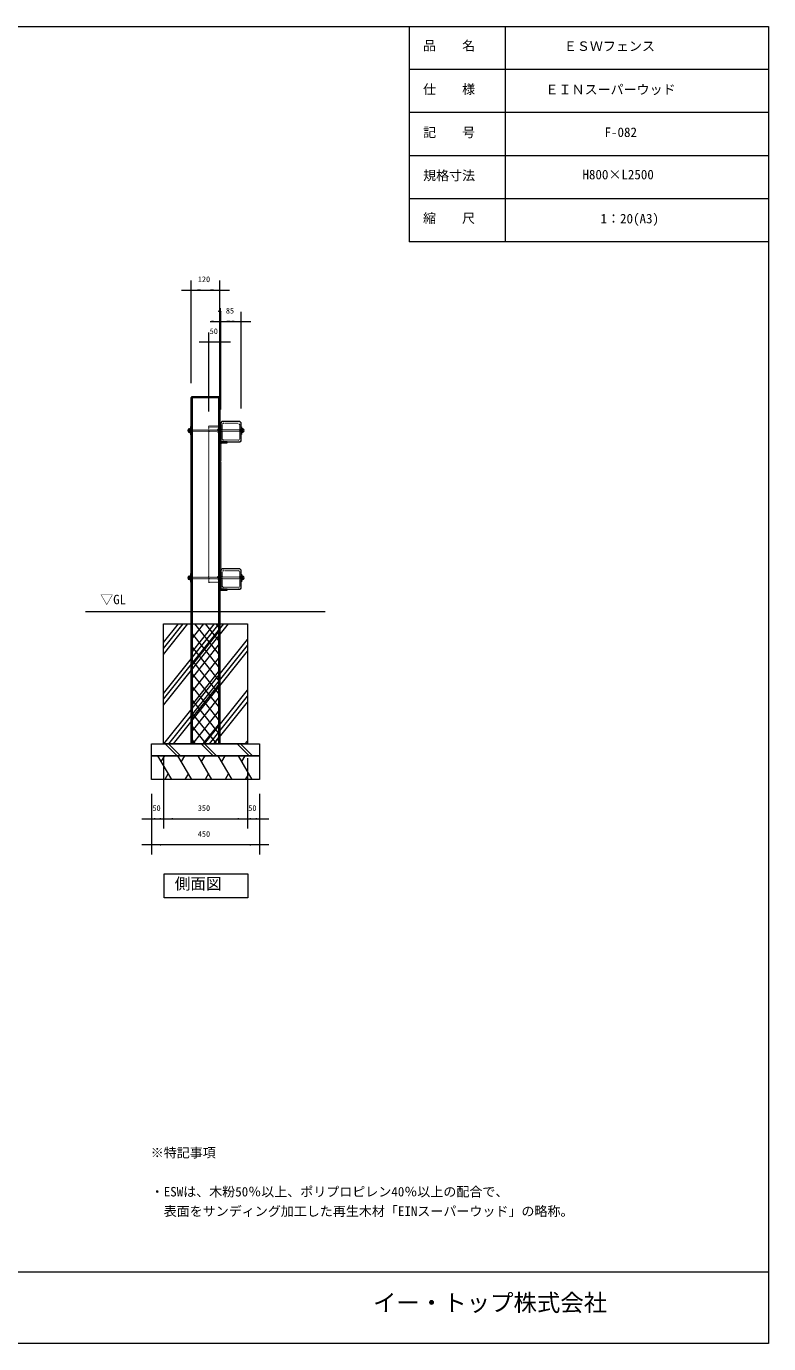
# Model space of a CAD drawing. Units: millimetres, scale not verified. Extents: x -3900 to 3900, y -2750 to 2750.
# Drawn here: x 802 to 3900, y -2750 to 2750 of the extents above; entities that cross this region are included whole.
import ezdxf
from ezdxf.enums import TextEntityAlignment as Align

# ---------------------------------------------------------------- set-up
doc = ezdxf.new("R2010")
doc.units = ezdxf.units.MM
doc.header["$LTSCALE"] = 20
doc.linetypes.add('USER5', pattern=[0.208282, 0.069427, -0.138855])
doc.layers.add('0-1_IMPORTED', color=30, linetype='Continuous', lineweight=18)
doc.styles.add('ＭＳ ゴシック', font='')
doc.styles.get('ＭＳ ゴシック').set_extended_font_data('MS Gothic')

msp = doc.modelspace()

# ---------------------------------------------------------------- linework, layer by layer
at = {"layer": '0-1_IMPORTED'}
for p, q in [((2400, 2750), (2400, 1850)), ((2800, 2750), (2800, 1850)), ((3900, 2570), (2400, 2570)), ((3900, 2390), (2400, 2390)), ((3900, 2210), (2400, 2210)), ((3900, 2030), (2400, 2030)), ((3900, 1850), (2400, 1850)), ((1489.5, 1199.92), (1609.5, 1199.92)), ((1494.5, 1204.92), (1494.5, -245.08)), ((1604.5, 1204.92), (1604.5, -245.08)), ((1483, 1069.57), (1483, 1055.27)), ((1483.71, 1062.42), (1487.29, 1062.42)), ((1602, 1066.16), (1607.5, 1066.16)), ((1602, 1058.68), (1607.5, 1058.68)), ((1613.5, 1052.42), (1609.5, 1056.42)), ((1613.5, 1052.42), (1613.5, 1072.42)), ((1704.29, 1062.42), (1700.71, 1062.42)), ((1705, 1056.41), (1705, 1068.43)), ((1483, 454.57), (1483, 440.27)), ((1483.71, 447.42), (1487.29, 447.42)), ((1602, 451.16), (1607.5, 451.16)), ((1602, 443.68), (1607.5, 443.68)), ((1613.5, 437.42), (1609.5, 441.42)), ((1613.5, 437.42), (1613.5, 457.42)), ((1704.29, 447.42), (1700.71, 447.42)), ((1705, 441.41), (1705, 453.43)), ((2049.5, 304.92), (1049.5, 304.92)), ((1374.5, 152.31), (1456.59, 254.92)), ((1374.5, 177.05), (1436.79, 254.92)), ((1374.5, 127.56), (1476.39, 254.92)), ((1374.5, -35.08), (1606.5, 254.92)), ((1374.5, -84.58), (1646.1, 254.92)), ((1374.5, -59.83), (1626.3, 254.92)), ((1489.5, 243.64), (1498.52, 254.92)), ((1489.5, 188.4), (1542.72, 254.92)), ((1489.5, 133.16), (1586.91, 254.92)), ((1489.5, 77.92), (1609.5, 227.92)), ((1609.5, 125.23), (1505.75, 254.92)), ((1609.5, 180.48), (1549.94, 254.92)), ((1609.5, 235.72), (1594.14, 254.92)), ((1376.21, -245.08), (1724.5, 190.29)), ((1396, -245.08), (1724.5, 165.54)), ((1609.5, 69.99), (1489.5, 219.99)), ((1489.5, 22.67), (1609.5, 172.67)), ((1415.8, -245.08), (1724.5, 140.79)), ((1609.5, 14.75), (1489.5, 164.75)), ((1489.5, -32.57), (1609.5, 117.43)), ((1609.5, -40.49), (1489.5, 109.51)), ((1489.5, -87.81), (1609.5, 62.19)), ((1609.5, -95.74), (1489.5, 54.26)), ((1489.5, -143.05), (1609.5, 6.95)), ((1609.5, -150.98), (1489.5, -0.98)), ((1489.5, -198.3), (1609.5, -48.3)), ((1545.91, -245.08), (1724.5, -21.84)), ((1565.71, -245.08), (1724.5, -46.59)), ((1609.5, -206.22), (1489.5, -56.22)), ((1496.27, -245.08), (1609.5, -103.54)), ((1585.51, -245.08), (1724.5, -71.34)), ((1596.39, -245.08), (1489.5, -111.46)), ((1540.46, -245.08), (1609.5, -158.78)), ((1552.2, -245.08), (1489.5, -166.71)), ((1584.66, -245.08), (1609.5, -214.03)), ((1381.36, -245.08), (1431.36, -295.08)), ((1395.5, -245.08), (1445.5, -295.08)), ((1508, -245.08), (1489.5, -221.95)), ((1531.36, -245.08), (1581.36, -295.08)), ((1545.5, -245.08), (1595.5, -295.08)), ((1681.36, -245.08), (1731.36, -295.08)), ((1695.5, -245.08), (1745.5, -295.08)), ((1715.62, -245.08), (1724.5, -233.97)), ((1408.63, -395.08), (1350.89, -295.08)), ((1365.33, -320.08), (1379.76, -295.08)), ((1492.63, -395.08), (1434.89, -295.08)), ((1449.33, -320.08), (1463.76, -295.08)), ((1576.63, -395.08), (1518.89, -295.08)), ((1533.33, -320.08), (1547.76, -295.08)), ((1660.63, -395.08), (1602.89, -295.08)), ((1617.33, -320.08), (1631.76, -295.08)), ((1744.63, -395.08), (1686.89, -295.08)), ((1701.33, -320.08), (1715.76, -295.08)), ((1394.19, -370.08), (1379.76, -395.08)), ((1478.19, -370.08), (1463.76, -395.08)), ((1562.19, -370.08), (1547.76, -395.08)), ((1646.19, -370.08), (1631.76, -395.08)), ((1730.19, -370.08), (1715.76, -395.08)), ((-3900, -2450), (3900, -2450))]:
    msp.add_line(p, q, dxfattribs=at)
at = {"layer": '0-1_IMPORTED', "color": 1}
for p, q in [((1489.5, 1259.92), (1489.5, 1689)), ((1609.5, 1259.55), (1609.5, 1689)), ((1449.5, 1649), (1489.5, 1649)), ((1489.5, 1649), (1609.5, 1649)), ((1609.5, 1649), (1649.5, 1649)), ((1609.5, 1150.92), (1609.5, 1557.92)), ((1613.5, 1150.92), (1613.5, 1557.92)), ((1613.5, 1150.92), (1613.5, 1557.92)), ((1698.5, 1154.92), (1698.5, 1557.92)), ((1569.5, 1517.92), (1609.5, 1517.92)), ((1573.5, 1517.92), (1613.5, 1517.92)), ((1609.5, 1517.92), (1613.5, 1517.92)), ((1613.5, 1517.92), (1653.5, 1517.92)), ((1613.5, 1517.92), (1698.5, 1517.92)), ((1698.5, 1517.92), (1738.5, 1517.92)), ((1523.5, 1432.09), (1563.5, 1432.09)), ((1563.5, 1142.42), (1563.5, 1472.09)), ((1563.5, 1432.09), (1613.5, 1432.09)), ((1613.5, 1154.92), (1613.5, 1472.09)), ((1613.5, 1432.09), (1653.5, 1432.09)), ((1374.5, -305.08), (1374.5, -599)), ((1374.5, -305.08), (1374.5, -599)), ((1724.5, -305.08), (1724.5, -599)), ((1724.5, -305.08), (1724.5, -599)), ((1324.5, -455.08), (1324.5, -599)), ((1324.5, -455.08), (1324.5, -707)), ((1774.5, -455.08), (1774.5, -599)), ((1774.5, -455.08), (1774.5, -707)), ((1284.5, -559), (1324.5, -559)), ((1324.5, -559), (1374.5, -559)), ((1334.5, -559), (1374.5, -559)), ((1374.5, -559), (1414.5, -559)), ((1374.5, -559), (1724.5, -559)), ((1684.5, -559), (1724.5, -559)), ((1724.5, -559), (1764.5, -559)), ((1724.5, -559), (1774.5, -559)), ((1774.5, -559), (1814.5, -559)), ((1324.5, -667), (1284.5, -667)), ((1774.5, -667), (1324.5, -667)), ((1814.5, -667), (1774.5, -667))]:
    msp.add_line(p, q, dxfattribs=at)
at = {"layer": '0-1_IMPORTED', "linetype": 'USER5'}
msp.add_line((1563.5, 1077.42), (1613.5, 1077.42), dxfattribs=at)
at = {"layer": '0-1_IMPORTED', "color": 2, "linetype": 'USER5'}
for p, q in [((1620.5, 1026.92), (1620.5, 1087.92)), ((1625.5, 1092.92), (1686.5, 1092.92)), ((1691.5, 1087.92), (1691.5, 1026.92)), ((1686.5, 1021.92), (1625.5, 1021.92)), ((1620.5, 411.92), (1620.5, 472.92)), ((1625.5, 477.92), (1686.5, 477.92)), ((1691.5, 472.92), (1691.5, 411.92)), ((1686.5, 406.92), (1625.5, 406.92))]:
    msp.add_line(p, q, dxfattribs=at)
at = {"layer": '0-1_IMPORTED'}
for points in [[(-3900, 2750), (3900, 2750), (3900, -2750), (-3900, -2750)], [(1494.5, 1204.92), (1604.5, 1204.92), (1609.5, 1199.55), (1609.5, -245.08), (1489.5, -245.08), (1489.5, 1199.55)], [(1483, 1071.42), (1488, 1071.42), (1488, 1053.42), (1483, 1053.42)], [(1488, 1079.92), (1489.5, 1079.92), (1489.5, 1044.92), (1488, 1044.92)], [(1602, 1068.62), (1602.75, 1069.92), (1607.5, 1069.92), (1607.5, 1054.92), (1602.75, 1054.92), (1602, 1056.22)], [(1607.5, 1072.42), (1609.5, 1072.42), (1609.5, 1052.42), (1607.5, 1052.42)], [(1609.5, 1090.92), (1609.5, 1010.92), (1639.5, 1010.92), (1639.5, 1014.92), (1613.5, 1014.92), (1613.5, 1090.92)], [(1618.5, 1099.92), (1613.5, 1094.92), (1613.5, 1019.92), (1618.5, 1014.92), (1693.5, 1014.92), (1698.5, 1019.92), (1698.5, 1094.92), (1693.5, 1099.92)], [(1698.5, 1078.42), (1700, 1078.42), (1700, 1046.42), (1698.5, 1046.42)], [(1700, 1070.42), (1705, 1070.42), (1705, 1054.42), (1700, 1054.42)], [(1483, 456.42), (1488, 456.42), (1488, 438.42), (1483, 438.42)], [(1488, 464.92), (1489.5, 464.92), (1489.5, 429.92), (1488, 429.92)], [(1602, 453.62), (1602.75, 454.92), (1607.5, 454.92), (1607.5, 439.92), (1602.75, 439.92), (1602, 441.22)], [(1607.5, 457.42), (1609.5, 457.42), (1609.5, 437.42), (1607.5, 437.42)], [(1609.5, 475.92), (1609.5, 395.92), (1639.5, 395.92), (1639.5, 399.92), (1613.5, 399.92), (1613.5, 475.92)], [(1618.5, 484.92), (1613.5, 479.92), (1613.5, 404.92), (1618.5, 399.92), (1693.5, 399.92), (1698.5, 404.92), (1698.5, 479.92), (1693.5, 484.92)], [(1698.5, 463.42), (1700, 463.42), (1700, 431.42), (1698.5, 431.42)], [(1700, 455.42), (1705, 455.42), (1705, 439.42), (1700, 439.42)], [(1374.5, 254.92), (1724.5, 254.92), (1724.5, -245.08), (1374.5, -245.08)], [(1324.5, -245.08), (1774.5, -245.08), (1774.5, -295.08), (1324.5, -295.08)], [(1324.5, -295.08), (1774.5, -295.08), (1774.5, -395.08), (1324.5, -395.08)], [(1376.86, -788.45), (1726.86, -788.45), (1726.86, -888.45), (1376.86, -888.45)]]:
    msp.add_lwpolyline(points, close=True, dxfattribs=at)
at = {"layer": '0-1_IMPORTED', "linetype": 'USER5'}
for points in [[(1489.5, 1065.88), (1608.85, 1065.88), (1608.85, 1058.96), (1489.5, 1058.96)], [(1563.5, 1082.42), (1613.5, 1082.42), (1613.5, 427.42), (1563.5, 427.42)], [(1608.85, 1066.42), (1613.5, 1071.07), (1613.5, 1053.77), (1608.85, 1058.42)], [(1609.5, 1066.42), (1698.5, 1066.42), (1698.5, 1058.42), (1609.5, 1058.42)], [(1489.5, 450.88), (1608.85, 450.88), (1608.85, 443.96), (1489.5, 443.96)], [(1608.85, 451.42), (1613.5, 456.07), (1613.5, 438.77), (1608.85, 443.42)], [(1609.5, 451.42), (1698.5, 451.42), (1698.5, 443.42), (1609.5, 443.42)]]:
    msp.add_lwpolyline(points, close=True, dxfattribs=at)
at = {"layer": '0-1_IMPORTED'}
for points in [[(1613.5, 1072.42), (1609.5, 1068.42), (1609.5, 1056.42)], [(1613.5, 457.42), (1609.5, 453.42), (1609.5, 441.42)]]:
    msp.add_lwpolyline(points, dxfattribs=at)
at = {"layer": '0-1_IMPORTED', "color": 2, "linetype": 'USER5'}
for points in [[(1618.5, 1099.92), (1613.5, 1094.92), (1613.5, 1019.92), (1618.5, 1014.92), (1693.5, 1014.92), (1698.5, 1019.92), (1698.5, 1094.92), (1693.5, 1099.92)], [(1618.5, 484.92), (1613.5, 479.92), (1613.5, 404.92), (1618.5, 399.92), (1693.5, 399.92), (1698.5, 404.92), (1698.5, 479.92), (1693.5, 484.92)]]:
    msp.add_lwpolyline(points, close=True, dxfattribs=at)
at = {"layer": '0-1_IMPORTED'}
for centre, radius, start, end in [((1483, 1062.42), 7.15, 90, 180), ((1483, 1062.42), 7.15, 180, 270), ((1705, 1062.42), 6.01, 360, 90), ((1705, 1062.42), 6.01, 270, 0), ((1483, 447.42), 7.15, 90, 180), ((1483, 447.42), 7.15, 180, 270), ((1705, 447.42), 6.01, 360, 90), ((1705, 447.42), 6.01, 270, 0)]:
    msp.add_arc(centre, radius, start, end, dxfattribs=at)
at = {"layer": '0-1_IMPORTED', "color": 2, "linetype": 'USER5'}
for centre, start, end in [((1625.5, 1087.92), 90, 180), ((1686.5, 1087.92), 0, 90), ((1625.5, 1026.92), 180, 270), ((1686.5, 1026.92), 270, 0), ((1625.5, 472.92), 90, 180), ((1686.5, 472.92), 0, 90), ((1625.5, 411.92), 180, 270), ((1686.5, 411.92), 270, 0)]:
    msp.add_arc(centre, 5, start, end, dxfattribs=at)
at = {"layer": '0-1_IMPORTED', "color": 1}
for points in [[(1489.5, 1649), (1529.5, 1652.5), (1529.5, 1645.5)], [(1609.5, 1649), (1569.5, 1645.5), (1569.5, 1652.5)], [(1613.5, 1517.92), (1573.5, 1514.42), (1573.5, 1521.42)], [(1609.5, 1517.92), (1649.5, 1521.42), (1649.5, 1514.42)], [(1613.5, 1517.92), (1653.5, 1521.42), (1653.5, 1514.42)], [(1698.5, 1517.92), (1658.5, 1514.42), (1658.5, 1521.42)], [(1563.5, 1432.09), (1603.5, 1435.59), (1603.5, 1428.59)], [(1613.5, 1432.09), (1573.5, 1428.59), (1573.5, 1435.59)], [(1324.5, -559), (1364.5, -555.5), (1364.5, -562.5)], [(1374.5, -559), (1334.5, -562.5), (1334.5, -555.5)], [(1374.5, -559), (1414.5, -555.5), (1414.5, -562.5)], [(1724.5, -559), (1684.5, -562.5), (1684.5, -555.5)], [(1724.5, -559), (1764.5, -555.5), (1764.5, -562.5)], [(1774.5, -559), (1734.5, -562.5), (1734.5, -555.5)], [(1324.5, -667), (1364.5, -663.5), (1364.5, -670.5)], [(1774.5, -667), (1734.5, -670.5), (1734.5, -663.5)]]:
    msp.add_solid(points, dxfattribs=at)

# ---------------------------------------------------------------- texts
at = {"layer": '0-1_IMPORTED', "color": 7, "style": 'ＭＳ ゴシック'}
for s, height, p in [('品\u3000\u3000名', 39.81, (2457.74, 2637.38)), ('ＥＳＷフェンス', 39.81, (3045.39, 2635.44)), ('仕\u3000\u3000様', 39.81, (2457.74, 2455.44)), ('ＥＩＮスーパーウッド', 39.81, (2968.74, 2454.5)), ('記\u3000\u3000号', 39.81, (2457.74, 2275.44)), ('F-082', 39.81, (3215.12, 2276.03)), ('規格寸法', 39.81, (2457.74, 2095.44)), ('H800×L2500', 39.81, (3122.93, 2099.32)), ('縮\u3000\u3000尺', 39.81, (2457.74, 1917.38)), ('1：20(A3)', 39.81, (3198.47, 1915.44)), ('120', 23.88, (1517.75, 1674.93)), ('4', 23.88, (1600.92, 1543.85)), ('85', 23.88, (1634.83, 1543.85)), ('50', 23.88, (1567.33, 1458.01)), ('▽GL', 39.38, (1110.64, 325.39)), ('50', 23.88, (1328.33, -533.07)), ('350', 23.88, (1517.75, -533.07)), ('50', 23.88, (1728.33, -533.07)), ('450', 23.88, (1517.75, -641.07)), ('側面図', 47.77, (1421.3, -867.74)), ('※特記事項', 39.81, (1321.03, -1984.52)), ('・ESWは、木粉50％以上、ポリプロピレン40％以上の配合で、', 39.81, (1321.03, -2147.41)), ('  表面をサンディング加工した再生木材「EINスーパーウッド」の略称。', 39.81, (1321.03, -2228.85)), ('イー・トップ株式会社', 71.65, (2248.73, -2636.38))]:
    msp.add_text(s, height=height, dxfattribs=at).set_placement(p, align=Align.BOTTOM_LEFT)

doc.saveas('drawing.dxf')
